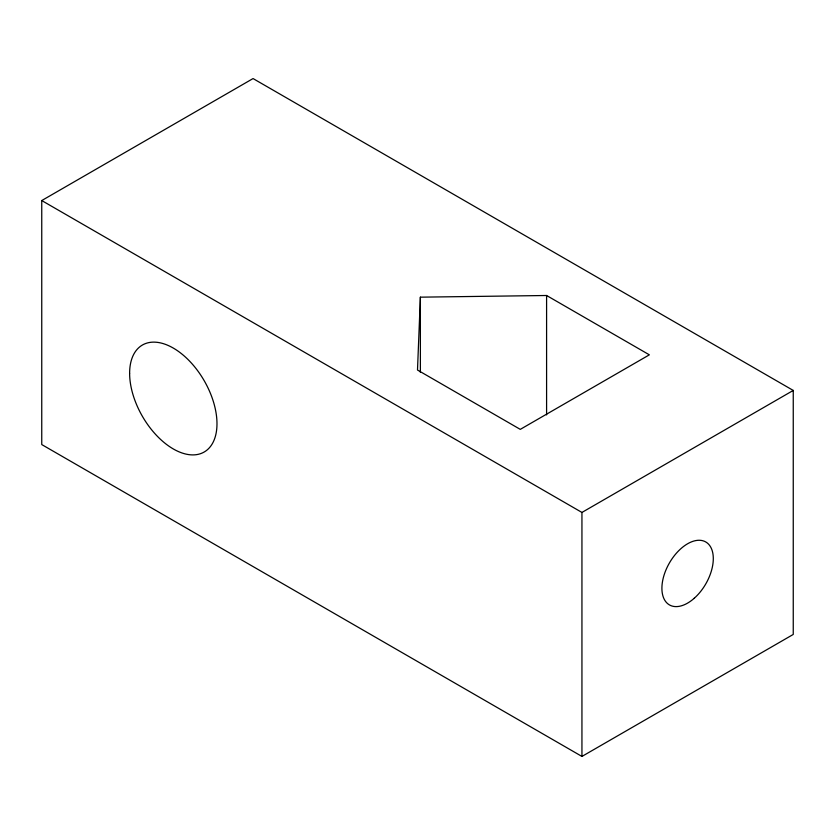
<?xml version="1.0" encoding="UTF-8"?>
<svg xmlns="http://www.w3.org/2000/svg" width="835" height="835" viewBox="0 0 835 835"><rect width="100%" height="100%" fill="white"/><g stroke="black" fill="none" stroke-linecap="round" stroke-linejoin="round"><path stroke-width="1.25" d="M420.381 297.166L417.5 370.03L520.278 429.367L649.359 354.833L546.591 295.496L420.381 297.166L420.381 372.441M41.75 200.557L253.057 78.563L793.25 390.436L793.25 634.443L581.943 756.437L41.75 444.564L41.75 200.557L581.943 512.439L793.25 390.436M581.943 512.439L581.943 756.437M546.591 295.496L546.591 414.901M129.623 373.297A61.769 35.665 60 0 0 195.139 454.804A61.769 35.665 60 0 0 195.139 367.442A61.769 35.665 60 0 0 129.623 373.297M694.25 598.257A36.333 20.979 -60 0 0 705.763 541.967A36.333 20.979 -60 0 0 662.781 580.085A36.333 20.979 -60 0 0 694.25 598.257"/></g></svg>
